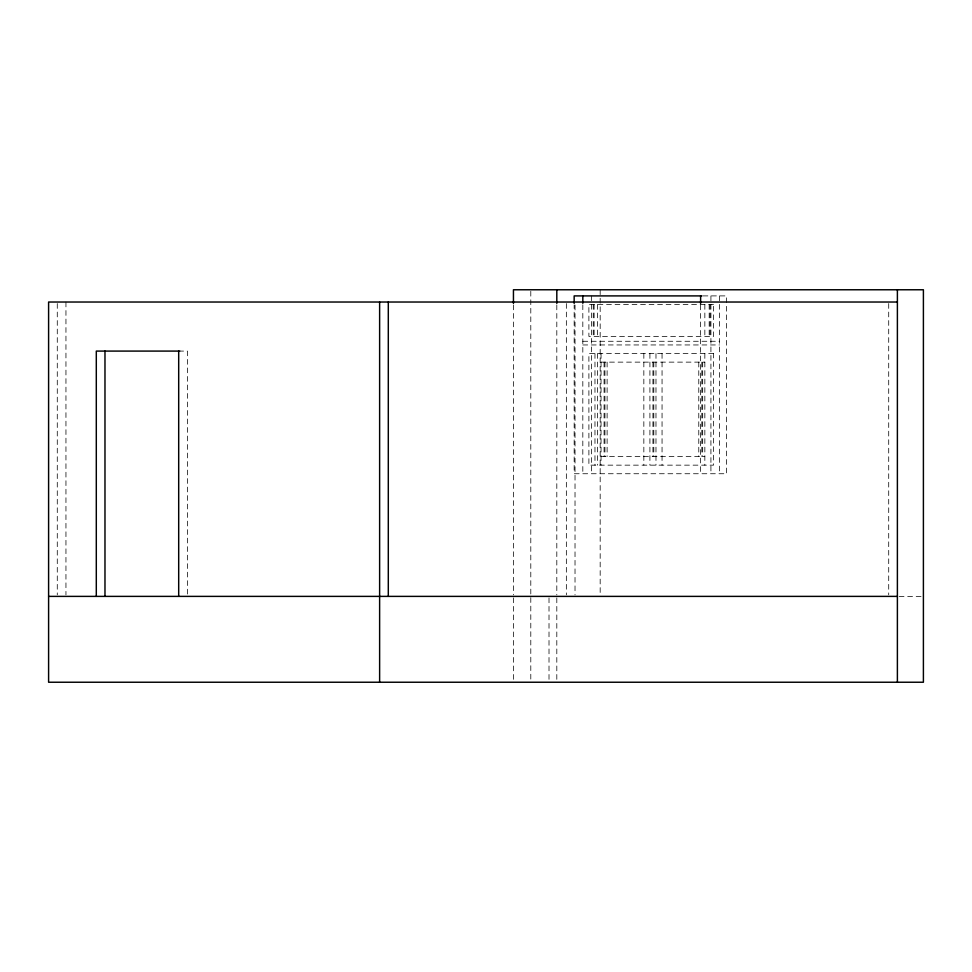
<?xml version="1.0" encoding="UTF-8"?>
<svg xmlns="http://www.w3.org/2000/svg" width="972" height="972" viewBox="0 0 972 972"><rect width="100%" height="100%" fill="white"/><g stroke="black" fill="none" stroke-linecap="round" stroke-linejoin="round"><path stroke-width="0.73" stroke-dasharray="4.86 3.65" d="M703.023 295.901L726.631 295.901L726.631 473.741L574.16 473.741L574.16 304.941M582.823 341.269L719.596 341.269M582.823 344.951L719.596 344.951M178.69 351.086L187.365 351.086L187.365 596.383M601.036 362.131L704.846 362.131M601.036 456.561L704.846 456.561M899.161 596.383L923.4 596.383M888.712 303.543L888.712 594.864M719.596 295.901L719.596 473.741M710.921 295.901L710.921 473.741M710.058 304.479L710.058 336.373M709.183 304.479L709.183 336.373M704.846 304.479L704.846 336.373M704.846 353.541L704.846 465.151M702.683 362.131L702.683 456.561M701.82 362.131L701.82 456.561M700.618 304.941L700.618 473.741M698.783 362.131L698.783 456.561M662.053 353.541L662.053 465.151M655.979 353.541L655.979 465.151M653.816 362.131L653.816 456.561M652.941 362.131L652.941 456.561M649.916 353.541L649.916 465.151M643.841 353.541L643.841 465.151M607.111 362.131L607.111 456.561M604.948 362.131L604.948 456.561M604.074 362.131L604.074 456.561M601.036 353.541L601.036 465.151M600.174 289.765L600.174 594.864M597.573 304.479L597.573 336.373M597.573 353.541L597.573 465.151M594.973 353.541L594.973 465.151M594.099 304.479L594.099 336.373M593.236 304.479L593.236 336.373M591.498 295.901L591.498 473.741M582.823 304.819L582.823 473.741M575.023 305.062L575.023 594.864M566.348 303.543L566.348 594.864M556.81 304.941L556.81 594.864M556.81 597.889L556.81 680.728M549.01 597.889L549.01 680.728M530.797 291.272L530.797 680.728M513.447 304.941L513.447 594.864M513.447 597.889L513.447 680.728M65.95 302.025L65.95 594.864M57.275 303.543L57.275 594.864M713.521 304.479L588.898 304.479L588.898 336.373L713.521 336.373L713.521 304.479M713.521 353.541L588.898 353.541L588.898 465.151L713.521 465.151L713.521 353.541"/><path stroke-width="1.46" d="M701.881 295.901L574.16 295.901L574.16 303.434M897.387 302.025L48.6 302.025L48.6 682.235L923.4 682.235L923.4 289.765L513.447 289.765L513.447 303.422M179.869 351.086L96.301 351.086L96.301 596.383M48.6 596.383L897.387 596.383M897.387 289.765L897.387 682.235M700.618 295.901L700.618 303.434M582.823 295.901L582.823 303.325M556.81 289.765L556.81 303.422M388.302 302.025L388.302 596.383M379.627 302.025L379.627 682.235M178.69 351.086L178.69 596.383M104.976 351.086L104.976 596.383"/></g></svg>
